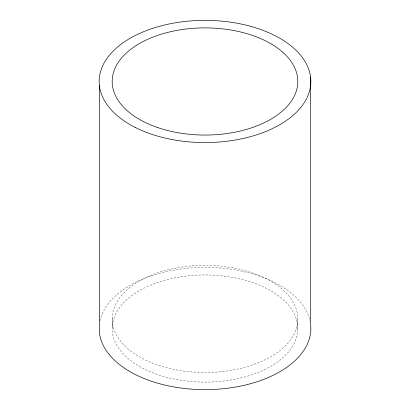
<?xml version="1.0" encoding="UTF-8"?>
<svg xmlns="http://www.w3.org/2000/svg" width="410" height="410" viewBox="0 0 410 410"><rect width="100%" height="100%" fill="white"/><g stroke="black" fill="none" stroke-linecap="round" stroke-linejoin="round"><path stroke-width="0.31" stroke-dasharray="2.05 1.54" d="M297.803 319.528A92.809 53.582 0 0 1 157.701 365.028A92.809 53.582 0 0 1 159.495 272.225A92.809 53.582 0 0 1 297.803 319.528L297.803 329.127A92.809 53.582 0 0 1 157.701 374.632A92.809 53.582 0 0 1 159.495 281.829A92.809 53.582 0 0 1 297.803 329.127M112.196 318.329L112.196 327.933M99.978 320.933A105.841 61.105 0 0 1 205.405 267.422A105.841 61.105 0 0 1 310.119 321.394"/><path stroke-width="0.61" d="M310.606 77.382L310.606 324.443A105.841 61.105 0 0 1 212.083 389.5A105.841 61.105 0 0 1 99.394 332.618L99.394 85.557M135.336 127.474A105.841 61.105 0 0 0 308.838 93.301A105.841 61.105 0 0 0 170.826 23.636A105.841 61.105 0 0 0 135.336 127.474M157.701 127.571A92.809 53.582 0 0 0 297.803 82.067A92.809 53.582 0 0 0 159.495 34.768A92.809 53.582 0 0 0 157.701 127.571"/></g></svg>
